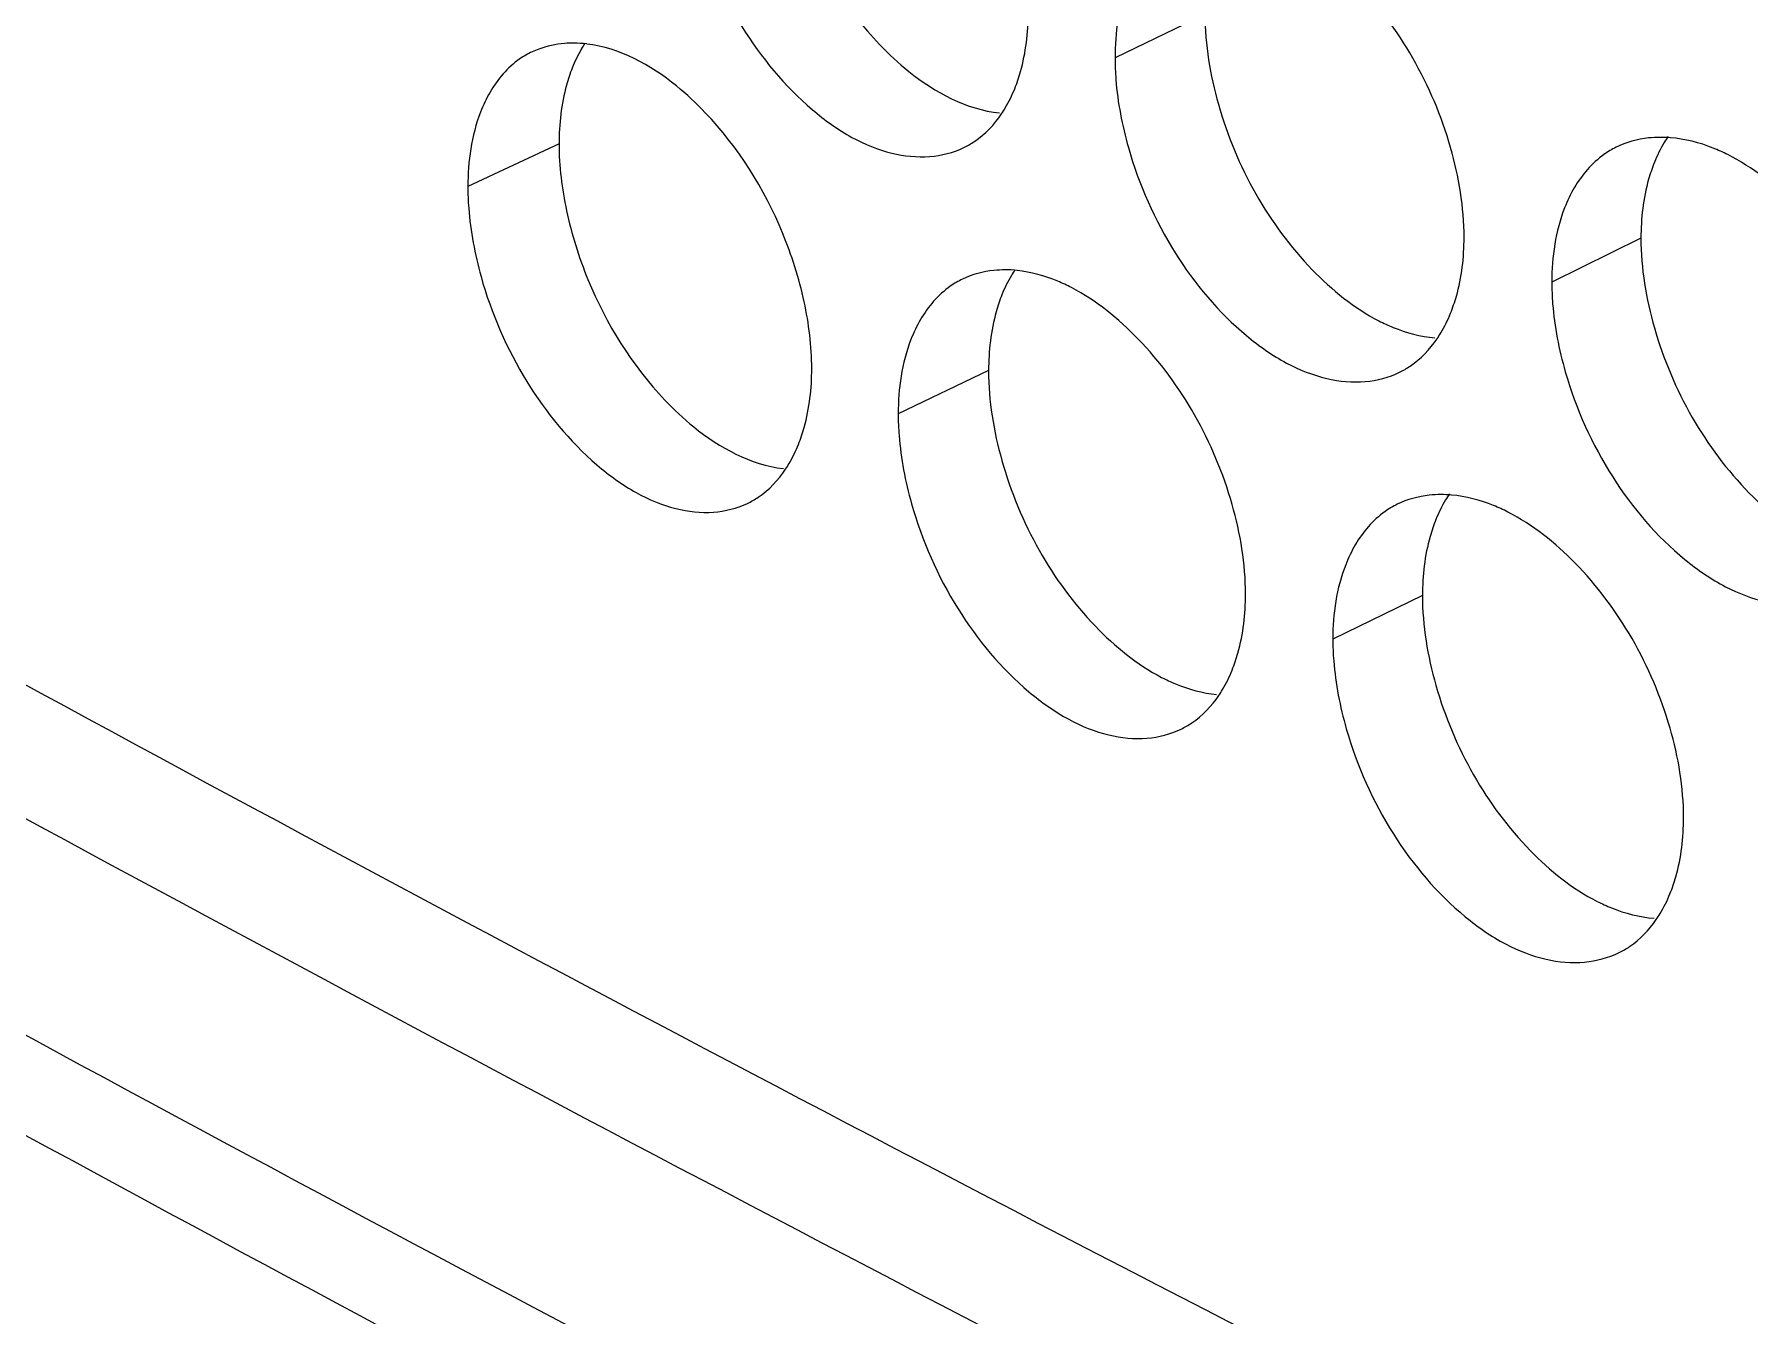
# Model space of a CAD drawing. Header units: millimetres. Extents: x 1177 to 4147, y 93 to 2194.
# Drawn here: x 2566.4 to 2580.8, y 700.3 to 711.06 of the extents above; entities that cross this region are included whole.
import ezdxf

# ---------------------------------------------------------------- set-up
doc = ezdxf.new("R2010")
doc.units = ezdxf.units.MM
doc.header["$LTSCALE"] = 0.1
doc.layers.get('0').update_dxf_attribs({"lineweight": 13})
doc.layers.add('标注', color=251, linetype='Continuous', lineweight=9)

# ---------------------------------------------------------------- blocks, each defined once
blk = doc.blocks.new('02')
for points, knots in [([(4627.348, 522.744), (4597.363, 531.299), (4553.55, 545.69), (4497.641, 568.487), (4458.71, 586.649), (4422.281, 606.068), (4388.51, 626.659), (4357.551, 648.334), (4338.416, 663.815), (4329.392, 671.722)], [0, 0, 0, 0, 0.278685, 0.411475, 0.539478, 0.662459, 0.780251, 0.892768, 1, 1, 1, 1]), ([(4626.906, 521.428), (4597.052, 529.945), (4553.424, 544.261), (4497.732, 566.923), (4458.929, 584.973), (4422.597, 604.269), (4388.892, 624.729), (4357.964, 646.263), (4338.829, 661.641), (4329.798, 669.496)], [0, 0, 0, 0, 0.278468, 0.411196, 0.539177, 0.662176, 0.780023, 0.892638, 1, 1, 1, 1]), ([(4628.518, 518.372), (4598.337, 526.935), (4554.235, 541.353), (4497.955, 564.22), (4458.766, 582.448), (4422.099, 601.945), (4388.114, 622.628), (4356.965, 644.402), (4337.717, 659.96), (4328.641, 667.907)], [0, 0, 0, 0, 0.278732, 0.411552, 0.539576, 0.662563, 0.780343, 0.892822, 1, 1, 1, 1]), ([(4328.202, 667.332), (4337.3, 659.316), (4356.601, 643.626), (4387.852, 621.677), (4421.956, 600.844), (4458.755, 581.215), (4498.091, 562.874), (4554.59, 539.876), (4598.873, 525.389), (4629.18, 516.79)], [0, 0, 0, 0, 0.107262, 0.219794, 0.337581, 0.460553, 0.588547, 0.721328, 1, 1, 1, 1])]:
    blk.add_open_spline(points, degree=3, knots=knots)
at = {"layer": '标注'}
for p, q in [((4449.455, 607.305), (4448.376, 606.785)), ((4441.706, 605.753), (4440.612, 605.24)), ((4454.685, 604.621), (4453.616, 604.095)), ((4446.859, 603.032), (4445.775, 602.514)), ((4452.064, 600.335), (4450.989, 599.812))]:
    blk.add_line(p, q, dxfattribs=at)
for centre, radius, start, end in [((4441.831, 605.905), 1.051, 110.5478, 115.181), ((4441.87, 605.56), 1.402, 83.021, 89.4851), ((4454.923, 604.382), 1.449, 85.444, 90.1903), ((4447.053, 602.821), 1.421, 84.008, 89.7708), ((4452.287, 600.106), 1.439, 84.9711, 90.0516)]:
    blk.add_arc(centre, radius, start, end, dxfattribs=at)
for points, knots in [([(4444.276, 610.014), (4444.276, 609.746), (4444.347, 609.187), (4444.686, 608.108), (4445.157, 607.358), (4445.552, 606.945)], [0, 0, 0, 0, 0.238296, 0.493918, 1, 1, 1, 1]), ([(4443.346, 608.421), (4443.47, 607.979), (4443.834, 607.148), (4444.537, 606.294), (4445.19, 605.823), (4445.673, 605.625), (4446.142, 605.574), (4446.434, 605.647), (4446.561, 605.708)], [0, 0, 0, 0, 0.295999, 0.576706, 0.701098, 0.811352, 0.909467, 1, 1, 1, 1]), ([(4452.564, 604.631), (4452.564, 604.994), (4452.436, 605.746), (4451.993, 606.797), (4451.331, 607.691), (4450.765, 608.15), (4450.466, 608.304)], [0, 0, 0, 0, 0.24746, 0.512581, 0.770891, 1, 1, 1, 1]), ([(4448.645, 607.917), (4448.6, 607.84), (4448.432, 607.486), (4448.376, 607.086), (4448.376, 606.785)], [0, 0, 0, 0, 0.227147, 1, 1, 1, 1]), ([(4447.173, 606.415), (4447.2, 606.482), (4447.299, 606.776), (4447.334, 607.088), (4447.334, 607.325)], [0, 0, 0, 0, 0.232325, 1, 1, 1, 1]), ([(4449.455, 607.305), (4449.455, 606.942), (4449.582, 606.19), (4450.02, 605.139), (4450.678, 604.244), (4451.243, 603.784), (4451.541, 603.63)], [0, 0, 0, 0, 0.247764, 0.513029, 0.771178, 1, 1, 1, 1]), ([(4441.883, 606.962), (4441.846, 606.962), (4441.703, 606.957), (4441.561, 606.927), (4441.462, 606.89)], [0, 0, 0, 0, 0.257421, 1, 1, 1, 1]), ([(4442.016, 606.958), (4442.001, 606.936), (4441.943, 606.842), (4441.895, 606.741), (4441.864, 606.663)], [0, 0, 0, 0, 0.24229, 1, 1, 1, 1]), ([(4443.46, 606.127), (4443.352, 606.241), (4442.951, 606.617), (4442.433, 606.904), (4442.04, 606.951)], [0, 0, 0, 0, 0.2848, 1, 1, 1, 1]), ([(4445.552, 606.945), (4445.662, 606.83), (4446.067, 606.451), (4446.594, 606.166), (4446.991, 606.124)], [0, 0, 0, 0, 0.28484, 1, 1, 1, 1]), ([(4441.383, 606.857), (4441.332, 606.833), (4441.127, 606.715), (4440.967, 606.527), (4440.878, 606.372)], [0, 0, 0, 0, 0.241405, 1, 1, 1, 1]), ([(4448.376, 606.785), (4448.376, 606.698), (4448.391, 606.334), (4448.461, 605.974), (4448.537, 605.708)], [0, 0, 0, 0, 0.238439, 1, 1, 1, 1]), ([(4441.864, 606.663), (4441.838, 606.596), (4441.74, 606.303), (4441.706, 605.99), (4441.706, 605.753)], [0, 0, 0, 0, 0.231941, 1, 1, 1, 1]), ([(4440.878, 606.372), (4440.833, 606.296), (4440.667, 605.941), (4440.612, 605.542), (4440.612, 605.24)], [0, 0, 0, 0, 0.226413, 1, 1, 1, 1]), ([(4447.016, 606.114), (4447.031, 606.137), (4447.092, 606.233), (4447.141, 606.336), (4447.173, 606.415)], [0, 0, 0, 0, 0.242387, 1, 1, 1, 1]), ([(4444.738, 603.057), (4444.738, 603.326), (4444.667, 603.884), (4444.326, 604.963), (4443.855, 605.713), (4443.46, 606.127)], [0, 0, 0, 0, 0.23815, 0.493704, 1, 1, 1, 1]), ([(4446.561, 605.708), (4446.606, 605.729), (4446.784, 605.831), (4446.93, 605.985), (4447.016, 606.114)], [0, 0, 0, 0, 0.243475, 1, 1, 1, 1]), ([(4441.706, 605.753), (4441.706, 605.484), (4441.776, 604.926), (4442.114, 603.846), (4442.582, 603.095), (4442.975, 602.68)], [0, 0, 0, 0, 0.238364, 0.494066, 1, 1, 1, 1]), ([(4448.537, 605.708), (4448.662, 605.265), (4449.032, 604.432), (4449.744, 603.581), (4450.405, 603.115), (4450.894, 602.92), (4451.368, 602.874), (4451.662, 602.951), (4451.79, 603.013)], [0, 0, 0, 0, 0.295087, 0.575352, 0.699785, 0.810298, 0.90888, 1, 1, 1, 1]), ([(4454.388, 605.712), (4454.337, 605.687), (4454.135, 605.567), (4453.976, 605.38), (4453.886, 605.227)], [0, 0, 0, 0, 0.242339, 1, 1, 1, 1]), ([(4454.918, 605.831), (4454.871, 605.831), (4454.69, 605.822), (4454.509, 605.772), (4454.388, 605.712)], [0, 0, 0, 0, 0.258411, 1, 1, 1, 1]), ([(4455.011, 605.842), (4454.995, 605.818), (4454.932, 605.72), (4454.881, 605.614), (4454.848, 605.532)], [0, 0, 0, 0, 0.242516, 1, 1, 1, 1]), ([(4455.726, 605.624), (4455.669, 605.653), (4455.45, 605.752), (4455.213, 605.813), (4455.038, 605.827)], [0, 0, 0, 0, 0.266684, 1, 1, 1, 1]), ([(4454.848, 605.532), (4454.821, 605.466), (4454.721, 605.172), (4454.685, 604.858), (4454.685, 604.621)], [0, 0, 0, 0, 0.232686, 1, 1, 1, 1]), ([(4457.844, 601.961), (4457.844, 602.324), (4457.715, 603.075), (4457.268, 604.125), (4456.598, 605.016), (4456.027, 605.472), (4455.726, 605.624)], [0, 0, 0, 0, 0.247093, 0.511885, 0.770247, 1, 1, 1, 1]), ([(4440.612, 605.24), (4440.612, 605.153), (4440.627, 604.79), (4440.696, 604.429), (4440.77, 604.162)], [0, 0, 0, 0, 0.238347, 1, 1, 1, 1]), ([(4453.886, 605.227), (4453.841, 605.15), (4453.673, 604.796), (4453.616, 604.396), (4453.616, 604.095)], [0, 0, 0, 0, 0.227639, 1, 1, 1, 1]), ([(4452.401, 603.72), (4452.428, 603.787), (4452.528, 604.08), (4452.564, 604.393), (4452.564, 604.631)], [0, 0, 0, 0, 0.232623, 1, 1, 1, 1]), ([(4454.685, 604.621), (4454.685, 604.258), (4454.813, 603.506), (4455.256, 602.456), (4455.921, 601.564), (4456.491, 601.107), (4456.791, 600.956)], [0, 0, 0, 0, 0.247397, 0.512334, 0.770535, 1, 1, 1, 1]), ([(4447.059, 604.241), (4447.013, 604.241), (4446.838, 604.233), (4446.665, 604.187), (4446.547, 604.131)], [0, 0, 0, 0, 0.258386, 1, 1, 1, 1]), ([(4447.176, 604.243), (4447.161, 604.221), (4447.101, 604.125), (4447.051, 604.022), (4447.019, 603.943)], [0, 0, 0, 0, 0.242372, 1, 1, 1, 1]), ([(4447.855, 604.028), (4447.8, 604.056), (4447.593, 604.153), (4447.368, 604.216), (4447.201, 604.233)], [0, 0, 0, 0, 0.266572, 1, 1, 1, 1]), ([(4440.77, 604.162), (4440.893, 603.72), (4441.255, 602.889), (4441.953, 602.034), (4442.602, 601.562), (4443.082, 601.361), (4443.548, 601.308), (4443.839, 601.38), (4443.965, 601.439)], [0, 0, 0, 0, 0.296459, 0.577388, 0.701761, 0.811885, 0.909764, 1, 1, 1, 1]), ([(4446.547, 604.131), (4446.496, 604.106), (4446.292, 603.988), (4446.133, 603.8), (4446.043, 603.646)], [0, 0, 0, 0, 0.241792, 1, 1, 1, 1]), ([(4449.942, 600.35), (4449.942, 600.713), (4449.815, 601.465), (4449.375, 602.517), (4448.716, 603.412), (4448.152, 603.873), (4447.855, 604.028)], [0, 0, 0, 0, 0.247645, 0.51293, 0.771215, 1, 1, 1, 1]), ([(4453.616, 604.095), (4453.616, 604.008), (4453.631, 603.645), (4453.702, 603.285), (4453.778, 603.019)], [0, 0, 0, 0, 0.238502, 1, 1, 1, 1]), ([(4447.019, 603.943), (4446.993, 603.876), (4446.895, 603.582), (4446.859, 603.269), (4446.859, 603.032)], [0, 0, 0, 0, 0.232238, 1, 1, 1, 1]), ([(4446.043, 603.646), (4445.998, 603.569), (4445.831, 603.215), (4445.775, 602.816), (4445.775, 602.514)], [0, 0, 0, 0, 0.226902, 1, 1, 1, 1]), ([(4451.541, 603.63), (4451.597, 603.602), (4451.81, 603.503), (4452.041, 603.441), (4452.213, 603.426)], [0, 0, 0, 0, 0.266595, 1, 1, 1, 1]), ([(4452.239, 603.413), (4452.255, 603.436), (4452.317, 603.534), (4452.369, 603.639), (4452.401, 603.72)], [0, 0, 0, 0, 0.242481, 1, 1, 1, 1]), ([(4451.79, 603.013), (4451.834, 603.035), (4452.009, 603.135), (4452.153, 603.287), (4452.239, 603.413)], [0, 0, 0, 0, 0.24392, 1, 1, 1, 1]), ([(4444.578, 602.147), (4444.605, 602.214), (4444.703, 602.507), (4444.738, 602.82), (4444.738, 603.057)], [0, 0, 0, 0, 0.232176, 1, 1, 1, 1]), ([(4446.859, 603.032), (4446.859, 602.669), (4446.985, 601.917), (4447.421, 600.864), (4448.076, 599.968), (4448.638, 599.506), (4448.935, 599.352)], [0, 0, 0, 0, 0.247948, 0.513377, 0.771501, 1, 1, 1, 1]), ([(4453.778, 603.019), (4453.905, 602.575), (4454.28, 601.742), (4455.002, 600.893), (4455.671, 600.431), (4456.166, 600.24), (4456.644, 600.199), (4456.941, 600.279), (4457.07, 600.343)], [0, 0, 0, 0, 0.294183, 0.574014, 0.698487, 0.809259, 0.908301, 1, 1, 1, 1]), ([(4442.975, 602.68), (4443.084, 602.566), (4443.484, 602.188), (4444.005, 601.902), (4444.398, 601.857)], [0, 0, 0, 0, 0.284914, 1, 1, 1, 1]), ([(4445.775, 602.514), (4445.775, 602.427), (4445.79, 602.063), (4445.86, 601.703), (4445.935, 601.436)], [0, 0, 0, 0, 0.238408, 1, 1, 1, 1]), ([(4444.423, 601.849), (4444.438, 601.871), (4444.498, 601.967), (4444.547, 602.068), (4444.578, 602.147)], [0, 0, 0, 0, 0.242345, 1, 1, 1, 1]), ([(4443.965, 601.439), (4444.01, 601.461), (4444.191, 601.563), (4444.337, 601.719), (4444.423, 601.849)], [0, 0, 0, 0, 0.243242, 1, 1, 1, 1]), ([(4452.286, 601.545), (4452.239, 601.545), (4452.06, 601.536), (4451.882, 601.487), (4451.762, 601.429)], [0, 0, 0, 0, 0.258402, 1, 1, 1, 1]), ([(4452.387, 601.553), (4452.371, 601.53), (4452.309, 601.432), (4452.258, 601.328), (4452.226, 601.246)], [0, 0, 0, 0, 0.242465, 1, 1, 1, 1]), ([(4453.089, 601.336), (4453.033, 601.364), (4452.819, 601.463), (4452.586, 601.525), (4452.413, 601.54)], [0, 0, 0, 0, 0.266651, 1, 1, 1, 1]), ([(4445.935, 601.436), (4446.06, 600.994), (4446.427, 600.162), (4447.134, 599.309), (4447.792, 598.841), (4448.277, 598.644), (4448.748, 598.596), (4449.042, 598.671), (4449.169, 598.732)], [0, 0, 0, 0, 0.295542, 0.576027, 0.700439, 0.810823, 0.909172, 1, 1, 1, 1]), ([(4451.762, 601.429), (4451.711, 601.404), (4451.508, 601.284), (4451.349, 601.097), (4451.259, 600.944)], [0, 0, 0, 0, 0.242161, 1, 1, 1, 1]), ([(4455.197, 597.668), (4455.197, 598.031), (4455.069, 598.782), (4454.624, 599.832), (4453.958, 600.725), (4453.389, 601.183), (4453.089, 601.336)], [0, 0, 0, 0, 0.247276, 0.512232, 0.770569, 1, 1, 1, 1]), ([(4452.226, 601.246), (4452.199, 601.18), (4452.1, 600.886), (4452.064, 600.573), (4452.064, 600.335)], [0, 0, 0, 0, 0.232536, 1, 1, 1, 1]), ([(4451.259, 600.944), (4451.214, 600.867), (4451.046, 600.513), (4450.989, 600.113), (4450.989, 599.812)], [0, 0, 0, 0, 0.227393, 1, 1, 1, 1]), ([(4449.781, 599.44), (4449.808, 599.506), (4449.907, 599.8), (4449.942, 600.113), (4449.942, 600.35)], [0, 0, 0, 0, 0.232474, 1, 1, 1, 1]), ([(4452.064, 600.335), (4452.064, 599.972), (4452.191, 599.22), (4452.632, 598.169), (4453.293, 597.275), (4453.861, 596.817), (4454.16, 596.665)], [0, 0, 0, 0, 0.24758, 0.512681, 0.770856, 1, 1, 1, 1]), ([(4450.989, 599.812), (4450.989, 599.725), (4451.005, 599.361), (4451.075, 599.001), (4451.151, 598.735)], [0, 0, 0, 0, 0.238471, 1, 1, 1, 1]), ([(4448.935, 599.352), (4448.99, 599.324), (4449.199, 599.226), (4449.427, 599.163), (4449.595, 599.147)], [0, 0, 0, 0, 0.266559, 1, 1, 1, 1]), ([(4449.621, 599.135), (4449.637, 599.158), (4449.698, 599.255), (4449.749, 599.359), (4449.781, 599.44)], [0, 0, 0, 0, 0.242432, 1, 1, 1, 1]), ([(4449.169, 598.732), (4449.213, 598.754), (4449.39, 598.855), (4449.535, 599.008), (4449.621, 599.135)], [0, 0, 0, 0, 0.2437, 1, 1, 1, 1]), ([(4451.151, 598.735), (4451.278, 598.292), (4451.649, 597.459), (4452.367, 596.609), (4453.032, 596.145), (4453.524, 595.952), (4454, 595.909), (4454.295, 595.987), (4454.423, 596.05)], [0, 0, 0, 0, 0.294634, 0.574682, 0.699134, 0.809777, 0.908589, 1, 1, 1, 1]), ([(4455.034, 596.757), (4455.062, 596.823), (4455.161, 597.117), (4455.197, 597.43), (4455.197, 597.668)], [0, 0, 0, 0, 0.232772, 1, 1, 1, 1]), ([(4454.16, 596.665), (4454.217, 596.636), (4454.433, 596.537), (4454.669, 596.476), (4454.843, 596.462)], [0, 0, 0, 0, 0.266627, 1, 1, 1, 1]), ([(4454.87, 596.447), (4454.886, 596.47), (4454.949, 596.569), (4455.001, 596.674), (4455.034, 596.757)], [0, 0, 0, 0, 0.242531, 1, 1, 1, 1]), ([(4454.423, 596.05), (4454.467, 596.071), (4454.641, 596.172), (4454.784, 596.322), (4454.87, 596.447)], [0, 0, 0, 0, 0.244132, 1, 1, 1, 1])]:
    blk.add_open_spline(points, degree=3, knots=knots, dxfattribs=at)

msp = doc.modelspace()

# ---------------------------------------------------------------- block references
at = {"xscale": 0.7, "yscale": 0.7, "zscale": 0.7}
msp.add_blockref('02', (-538.391, 286.112), dxfattribs=at)

doc.saveas('drawing.dxf')
